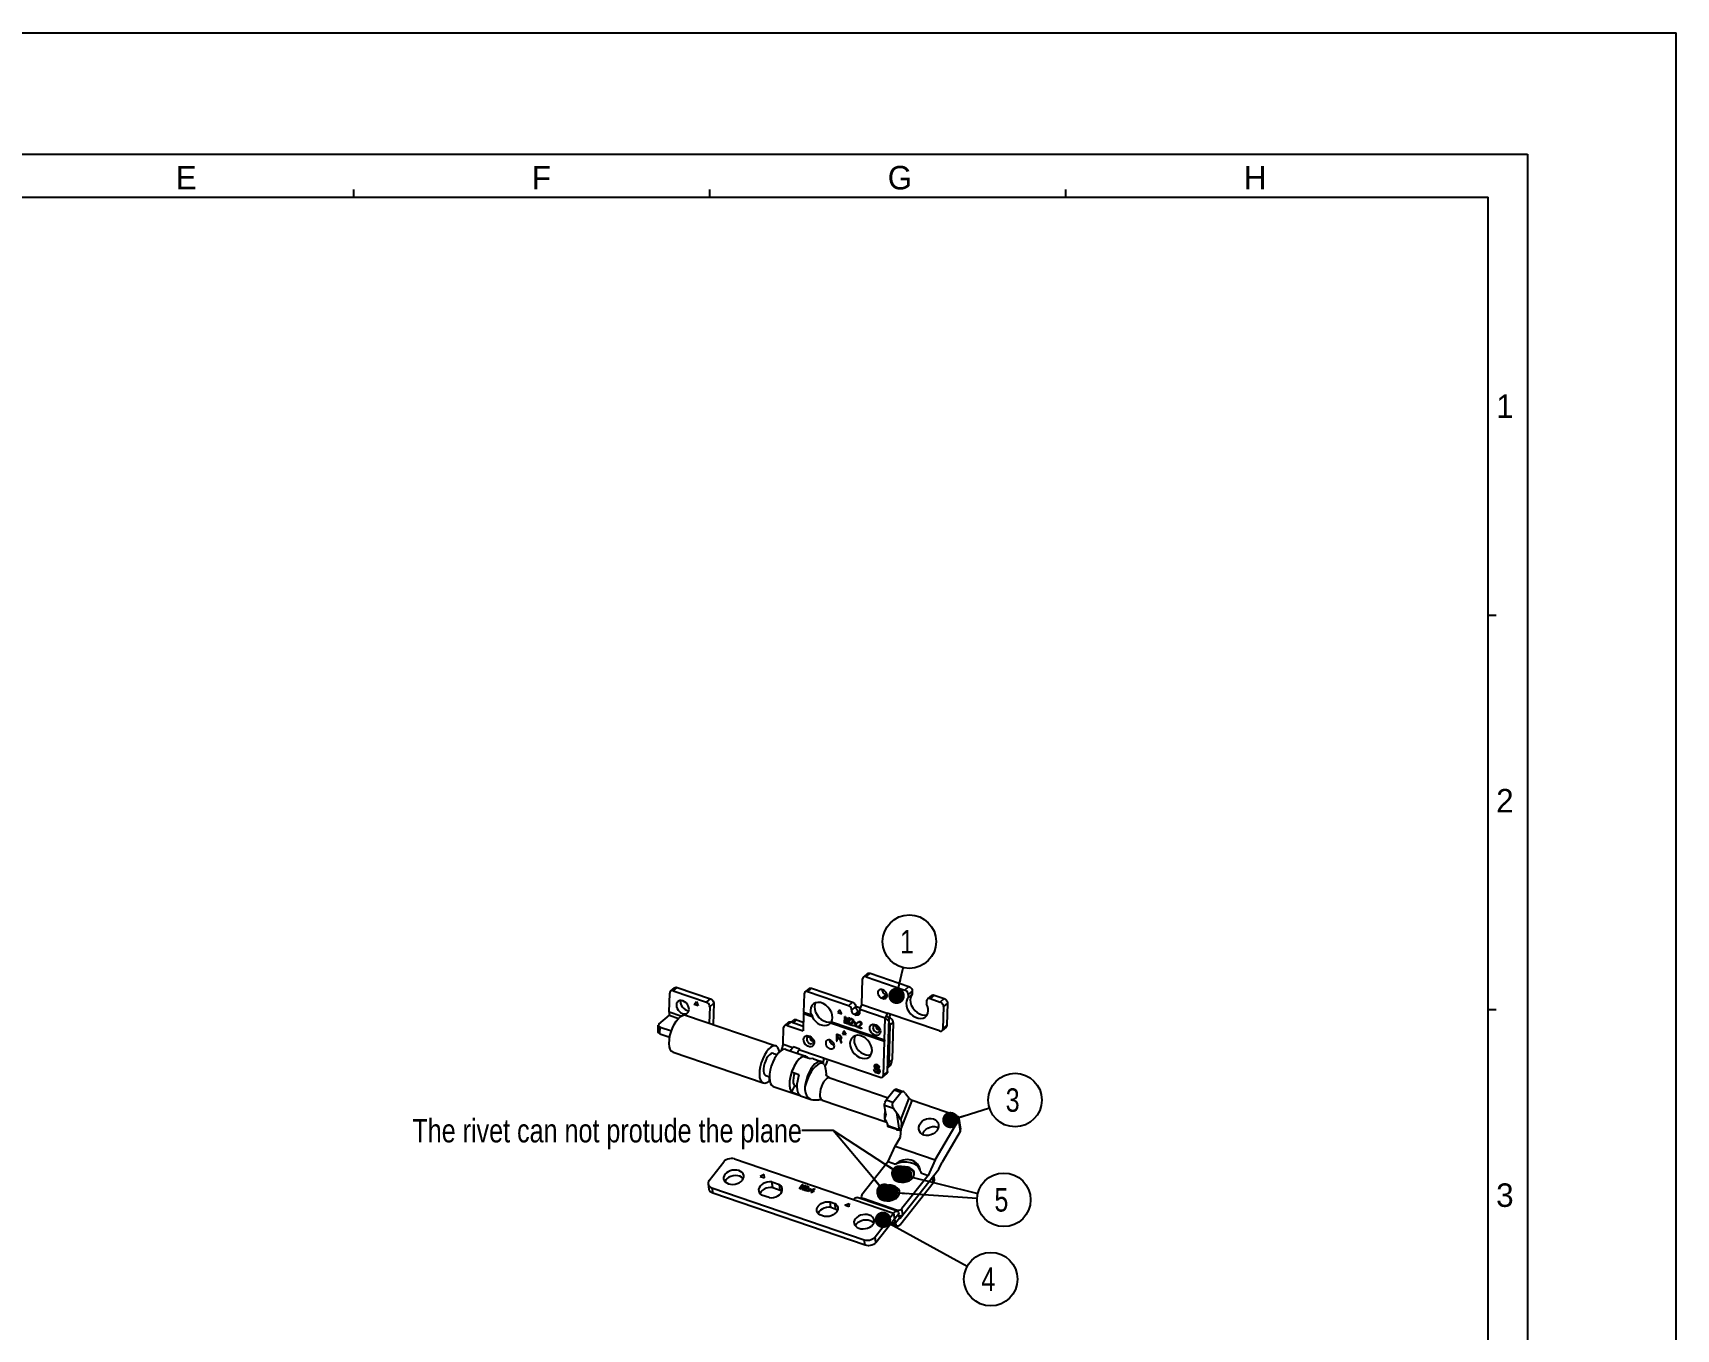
# Model space of a CAD drawing. Header units: millimetres. Extents: x 0 to 420, y 0 to 297.
# Drawn here: x 210 to 420, y 131.4 to 297 of the extents above; entities that cross this region are included whole.
import ezdxf

# ---------------------------------------------------------------- set-up
doc = ezdxf.new("R2010")
doc.units = ezdxf.units.MM
doc.header["$LTSCALE"] = 23.1
doc.layers.get('0').update_dxf_attribs({"linetype": 'CONTINUOUS'})
doc.layers.add('ASSEM_MEM', color=7, linetype='CONTINUOUS')
doc.layers.add('DETAIL', color=7, linetype='CONTINUOUS')
doc.styles.get("Standard").update_dxf_attribs({"font": 'txt', "width": 0.8})
doc.styles.add('TEXTSTYLE_2', font='txt')
doc.dimstyles.get("Standard").update_dxf_attribs({"dimtxt": 3, "dimasz": 2.1, "dimexe": 2, "dimexo": 1, "dimtad": 1, "dimzin": 0, "dimdsep": 46, "dimtxsty": 'STANDARD', "dimblk": '_FILLED', "dimblk1": '_FILLED', "dimblk2": '_FILLED', "dimcen": 0.09, "dimazin": 0, "dimtol": 1, "dimtp": 0.01, "dimtm": 0.01, "dimtfac": 1, "dimtofl": 0, "dimtmove": 0, "dimatfit": 3, "dimldrblk": '_FILLED', "dimfxl": 1, "dimtolj": 1, "dimtzin": 0, "dimarcsym": 0})

# ---------------------------------------------------------------- blocks, each defined once
blk = doc.blocks.new('_FILLED')
at = {"color": 0, "linetype": 'BYBLOCK'}
blk.add_solid([(0, 0), (-1, 0.17), (-1, -0.17)], dxfattribs=at)
blk = doc.blocks.new('BALLOON_BL6', base_point=(322.01, 180.89))
at = {"layer": 'DETAIL', "color": 7, "linetype": 'CONTINUOUS'}
blk.add_circle((322.01, 180.89), 3.42, dxfattribs=at)
at = {"layer": 'DETAIL', "color": 7, "linetype": 'CONTINUOUS', "insert": (320.81, 182.39), "char_height": 3, "width": 2.4, "attachment_point": 1, "line_spacing_factor": 0.9}
blk.add_mtext('1', dxfattribs=at)
blk = doc.blocks.new('BALLOON_BL7', base_point=(335.52, 160.65))
at = {"layer": 'DETAIL', "color": 7, "linetype": 'CONTINUOUS'}
blk.add_circle((335.52, 160.65), 3.42, dxfattribs=at)
at = {"layer": 'DETAIL', "color": 7, "linetype": 'CONTINUOUS', "insert": (334.32, 162.15), "char_height": 3, "width": 2.4, "attachment_point": 1, "line_spacing_factor": 0.9}
blk.add_mtext('3', dxfattribs=at)
blk = doc.blocks.new('BALLOON_BL8', base_point=(332.41, 137.77))
at = {"layer": 'DETAIL', "color": 7, "linetype": 'CONTINUOUS'}
blk.add_circle((332.41, 137.77), 3.42, dxfattribs=at)
at = {"layer": 'DETAIL', "color": 7, "linetype": 'CONTINUOUS', "insert": (331.21, 139.27), "char_height": 3, "width": 2.4, "attachment_point": 1, "line_spacing_factor": 0.9}
blk.add_mtext('4', dxfattribs=at)
blk = doc.blocks.new('BALLOON_BL9', base_point=(334.08, 147.9))
at = {"layer": 'DETAIL', "color": 7, "linetype": 'CONTINUOUS'}
blk.add_circle((334.08, 147.9), 3.42, dxfattribs=at)
at = {"layer": 'DETAIL', "color": 7, "linetype": 'CONTINUOUS', "insert": (332.88, 149.4), "char_height": 3, "width": 2.4, "attachment_point": 1, "line_spacing_factor": 0.9}
blk.add_mtext('5', dxfattribs=at)

msp = doc.modelspace()

# ---------------------------------------------------------------- linework, layer by layer
at = {"color": 7, "linetype": 'CONTINUOUS'}
for p, q in [((0, 297), (420, 297)), ((420, 0), (420, 297)), ((19, 281.5), (401, 281.5)), ((401, 281.5), (401, 15.5)), ((23.5, 276), (396, 276)), ((251, 276), (251, 277)), ((296.5, 276), (296.5, 277)), ((342, 276), (342, 277)), ((396, 21), (396, 276)), ((396, 222.6), (397, 222.6)), ((396, 172.2), (397, 172.2))]:
    msp.add_line(p, q, dxfattribs=at)
at = {"layer": 'ASSEM_MEM', "color": 7, "linetype": 'CONTINUOUS'}
for p, q in [((316.66, 176.8), (316.14, 176.37)), ((316.99, 176.85), (316.48, 176.41)), ((316.48, 176.41), (321.45, 174.71)), ((316.99, 176.85), (321.96, 175.15)), ((291.3, 171.86), (291.38, 174.32)), ((291.48, 174.56), (292, 175)), ((291.81, 174.6), (292.33, 175.04)), ((291.81, 174.6), (296.09, 173.15)), ((292.33, 175.04), (296.61, 173.58)), ((308.67, 174.44), (309.19, 174.88)), ((309.01, 174.49), (309.52, 174.93)), ((314.22, 172.71), (309.01, 174.49)), ((309.52, 174.93), (314.74, 173.15)), ((315.94, 172.82), (316.04, 176.13)), ((318.49, 174.77), (318.49, 174.76)), ((318.54, 174.76), (318.63, 174.73)), ((321.96, 175.15), (321.45, 174.71)), ((322.38, 174.58), (321.86, 174.14)), ((322.38, 174.58), (322.37, 174.16)), ((292.78, 173.35), (292.76, 173.22)), ((294.52, 172.88), (294.8, 173.23)), ((295.03, 172.7), (294.52, 172.88)), ((294.8, 173.23), (295.03, 172.7)), ((296.09, 173.15), (296.61, 173.58)), ((296.5, 172.57), (296.44, 170.46)), ((296.5, 172.57), (297.02, 173.01)), ((297.02, 173.01), (296.94, 170.29)), ((308.57, 174.21), (308.5, 171.83)), ((314.22, 172.71), (314.74, 173.15)), ((314.63, 172.14), (315.15, 172.58)), ((315.14, 172.64), (315.75, 172.44)), ((315.67, 172.21), (315.66, 171.79)), ((315.67, 172.21), (315.94, 172.82)), ((318.92, 171.11), (315.67, 172.21)), ((319.19, 171.71), (315.94, 172.82)), ((318.51, 173.66), (319.03, 174.09)), ((318.6, 173.63), (318.51, 173.66)), ((318.6, 173.63), (319.11, 174.07)), ((319.11, 174.07), (319.03, 174.09)), ((319.11, 174.07), (319.16, 174.06)), ((321.85, 173.72), (322.37, 174.16)), ((321.86, 174.14), (321.85, 173.72)), ((324.22, 173.34), (324.21, 172.91)), ((324.85, 174.01), (324.33, 173.57)), ((325.18, 174.06), (324.66, 173.62)), ((324.66, 173.62), (325.96, 173.17)), ((325.18, 174.06), (326.48, 173.61)), ((326.48, 173.61), (325.96, 173.17)), ((326.37, 172.6), (326.29, 169.76)), ((326.89, 173.04), (326.37, 172.6)), ((326.89, 173.04), (326.81, 170.2)), ((289.9, 169.35), (289.92, 170.2)), ((289.99, 170.34), (291.34, 171.48)), ((292.81, 171.35), (291.3, 171.86)), ((291.34, 171.48), (291.35, 171.84)), ((291.34, 171.48), (292.5, 171.08)), ((293.42, 171.49), (304.95, 167.56)), ((306.56, 170.59), (306.04, 170.15)), ((306.9, 170.63), (306.38, 170.19)), ((306.38, 170.19), (308.43, 169.49)), ((306.9, 170.63), (308.45, 170.1)), ((306.95, 170.61), (307.23, 170.85)), ((307.06, 170.56), (307.15, 170.54)), ((307.57, 170.89), (307.15, 170.54)), ((307.57, 170.89), (308.46, 170.59)), ((308.49, 171.66), (308.43, 169.49)), ((308.49, 171.66), (308.54, 171.7)), ((309.58, 171.29), (308.49, 171.66)), ((309.49, 171.49), (308.5, 171.83)), ((308.54, 171.7), (308.55, 171.81)), ((308.54, 171.7), (309.63, 171.33)), ((309.54, 171.53), (309.49, 171.49)), ((309.63, 171.33), (309.58, 171.29)), ((310.22, 171.52), (310.46, 171.21)), ((311.76, 170.61), (312.06, 170.66)), ((311.85, 170.39), (311.94, 170.48)), ((311.99, 170.53), (311.94, 170.48)), ((318.83, 168.13), (311.94, 170.48)), ((311.99, 170.53), (318.88, 168.18)), ((318.84, 168.3), (312.04, 170.62)), ((313.14, 172.18), (312.87, 171.83)), ((312.87, 171.83), (313.38, 171.65)), ((313.38, 171.65), (313.14, 172.18)), ((313.74, 170.49), (313.77, 171.34)), ((313.81, 170.47), (313.74, 170.49)), ((313.77, 171.34), (313.87, 171.31)), ((313.83, 171.14), (313.81, 170.47)), ((313.98, 170.41), (313.83, 171.14)), ((313.87, 171.31), (314.03, 170.49)), ((314.08, 170.38), (313.98, 170.41)), ((314.03, 170.49), (314.23, 171.19)), ((314.26, 170.99), (314.08, 170.38)), ((314.23, 171.19), (314.34, 171.15)), ((314.24, 170.32), (314.26, 170.99)), ((314.32, 170.3), (314.24, 170.32)), ((314.34, 171.15), (314.32, 170.3)), ((314.41, 170.27), (314.42, 170.36)), ((314.84, 170.12), (314.41, 170.27)), ((314.42, 170.36), (314.76, 170.69)), ((314.44, 170.91), (314.46, 170.98)), ((314.5, 170.89), (314.44, 170.91)), ((314.46, 170.98), (314.51, 171.04)), ((314.53, 170.94), (314.5, 170.89)), ((314.51, 171.04), (314.56, 171.06)), ((314.82, 170.62), (314.51, 170.32)), ((314.51, 170.32), (314.85, 170.21)), ((314.57, 170.96), (314.53, 170.94)), ((314.56, 171.06), (314.64, 171.05)), ((314.63, 170.96), (314.57, 170.96)), ((314.67, 170.94), (314.63, 170.96)), ((314.64, 171.05), (314.69, 171.03)), ((314.73, 170.9), (314.67, 170.94)), ((314.69, 171.03), (314.76, 170.99)), ((314.77, 170.86), (314.73, 170.9)), ((314.76, 170.99), (314.81, 170.93)), ((314.76, 170.69), (314.79, 170.76)), ((314.79, 170.79), (314.77, 170.86)), ((314.79, 170.76), (314.79, 170.79)), ((314.81, 170.93), (314.85, 170.85)), ((314.85, 170.66), (314.82, 170.62)), ((314.85, 170.21), (314.84, 170.12)), ((314.85, 170.85), (314.86, 170.77)), ((314.86, 170.73), (314.85, 170.66)), ((314.86, 170.77), (314.86, 170.73)), ((314.94, 170.09), (315.12, 170.32)), ((314.96, 170.66), (315.03, 170.64)), ((315.12, 170.32), (314.96, 170.66)), ((315.15, 170.25), (315.01, 170.06)), ((315.03, 170.64), (315.15, 170.36)), ((315.05, 171.57), (315.57, 172.01)), ((315.05, 171.57), (315.22, 171.51)), ((315.15, 170.36), (315.29, 170.55)), ((315.28, 169.97), (315.15, 170.25)), ((315.37, 170.53), (315.19, 170.29)), ((315.19, 170.29), (315.35, 169.95)), ((315.22, 171.51), (315.66, 171.88)), ((315.29, 170.55), (315.37, 170.53)), ((315.45, 170), (315.8, 170.34)), ((315.48, 170.56), (315.49, 170.63)), ((315.54, 170.54), (315.48, 170.56)), ((315.49, 170.63), (315.54, 170.68)), ((315.54, 170.68), (315.59, 170.7)), ((315.56, 170.59), (315.54, 170.54)), ((315.85, 170.27), (315.54, 169.97)), ((315.6, 170.61), (315.56, 170.59)), ((315.57, 172.01), (315.66, 171.97)), ((315.59, 170.7), (315.67, 170.69)), ((315.66, 170.61), (315.6, 170.61)), ((315.71, 170.59), (315.66, 170.61)), ((315.67, 170.69), (315.72, 170.68)), ((315.77, 170.55), (315.71, 170.59)), ((315.72, 170.68), (315.79, 170.63)), ((315.8, 170.5), (315.77, 170.55)), ((315.79, 170.63), (315.84, 170.58)), ((315.82, 170.44), (315.8, 170.5)), ((315.8, 170.34), (315.82, 170.41)), ((315.82, 170.41), (315.82, 170.44)), ((315.84, 170.58), (315.89, 170.49)), ((315.88, 170.31), (315.85, 170.27)), ((315.89, 170.38), (315.88, 170.31)), ((315.89, 170.49), (315.9, 170.42)), ((315.9, 170.42), (315.89, 170.38)), ((318.84, 168.3), (318.92, 171.11)), ((319.19, 171.71), (318.92, 171.11)), ((318.92, 171.11), (319.41, 170.7)), ((319.06, 171.42), (319.42, 171.12)), ((325.85, 169.48), (319.19, 171.75)), ((319.19, 171.75), (319.19, 171.71)), ((319.23, 164.28), (319.42, 171.16)), ((319.53, 170.23), (319.39, 165.47)), ((319.41, 170.57), (319.44, 170.52)), ((319.42, 171.16), (319.62, 171.6)), ((319.42, 171.06), (319.53, 171.15)), ((319.44, 171.18), (319.53, 171.15)), ((319.53, 170.23), (319.94, 170.58)), ((319.94, 170.58), (319.81, 165.82)), ((326.81, 170.2), (326.29, 169.76)), ((290.14, 169.12), (290.16, 169.97)), ((290.14, 169.12), (291.39, 168.69)), ((290.16, 169.97), (291.6, 169.48)), ((305.88, 167.79), (305.94, 169.91)), ((312.71, 169.05), (312.69, 168.2)), ((312.69, 168.2), (312.8, 168.17)), ((313.14, 168.91), (312.71, 169.05)), ((312.8, 168.17), (312.81, 168.55)), ((312.82, 168.93), (312.81, 168.65)), ((312.81, 168.65), (313.15, 168.54)), ((312.81, 168.55), (313.11, 168.44)), ((313.16, 168.81), (312.82, 168.93)), ((313.11, 168.44), (313.24, 168.02)), ((313.23, 168.86), (313.14, 168.91)), ((313.15, 168.54), (313.2, 168.54)), ((313.21, 168.77), (313.16, 168.81)), ((313.2, 168.54), (313.24, 168.56)), ((313.24, 168.73), (313.21, 168.77)), ((313.22, 168.44), (313.29, 168.45)), ((313.37, 167.97), (313.22, 168.44)), ((313.3, 168.78), (313.23, 168.86)), ((313.26, 168.67), (313.24, 168.73)), ((313.24, 168.56), (313.26, 168.61)), ((313.24, 168.02), (313.37, 167.97)), ((313.26, 168.61), (313.26, 168.67)), ((313.29, 168.45), (313.35, 168.51)), ((313.35, 168.69), (313.3, 168.78)), ((313.37, 168.63), (313.35, 168.69)), ((313.35, 168.51), (313.37, 168.56)), ((313.37, 168.56), (313.37, 168.63)), ((313.62, 169.5), (313.45, 169.07)), ((313.45, 169.07), (313.95, 169.01)), ((313.95, 169.01), (313.62, 169.5)), ((315.01, 170.06), (314.94, 170.09)), ((315.35, 169.95), (315.28, 169.97)), ((315.44, 169.91), (315.45, 170)), ((315.88, 169.77), (315.44, 169.91)), ((315.54, 169.97), (315.88, 169.86)), ((315.88, 169.86), (315.88, 169.77)), ((318.71, 163.84), (318.83, 168.13)), ((318.83, 168.13), (318.88, 168.18)), ((318.84, 168.3), (318.89, 168.35)), ((318.88, 168.18), (318.89, 168.35)), ((326.71, 169.96), (326.19, 169.52)), ((291.81, 166.76), (303.34, 162.83)), ((304.63, 166.61), (305.1, 166.45)), ((305.88, 167.79), (307.1, 167.37)), ((306.23, 167.12), (308.8, 166.25)), ((308.02, 167.14), (307.16, 167.44)), ((307.95, 165.92), (307.6, 165.5)), ((308.31, 166.18), (307.95, 165.92)), ((308.01, 167.06), (318.27, 163.56)), ((308.64, 166.27), (308.31, 166.18)), ((309.33, 165.9), (308.39, 166.22)), ((308.8, 166.25), (308.64, 166.27)), ((309.74, 165.93), (310.76, 165.58)), ((307.9, 163.88), (306.96, 164.2)), ((307.28, 164.96), (307.01, 164.35)), ((307.6, 165.5), (307.28, 164.96)), ((311.39, 163.82), (311.38, 163.93)), ((318.6, 163.61), (319.12, 164.05)), ((318.71, 163.84), (319.23, 164.28)), ((319.39, 164.88), (319.24, 164.75)), ((319.39, 165.47), (319.81, 165.82)), ((303.66, 163.77), (304.13, 163.61)), ((304.1, 163.62), (304.09, 163.07)), ((304.09, 163.07), (304.16, 163.14)), ((304.62, 162.39), (308.04, 161.22)), ((307.33, 162.47), (306.96, 161.68)), ((307.23, 162.64), (307.33, 162.47)), ((307.29, 162.54), (307.64, 162.42)), ((307.33, 162.47), (307.63, 162.37)), ((311.83, 163.49), (319.3, 160.94)), ((320.07, 161.92), (319.05, 160.63)), ((320.92, 161.63), (320.07, 161.92)), ((321.24, 161.71), (320.29, 162.04)), ((306.96, 161.68), (307.81, 161.38)), ((307.84, 161.45), (307.81, 161.38)), ((308.07, 161.22), (308.04, 161.22)), ((308.12, 161.2), (309.46, 160.74)), ((310.86, 160.65), (319.12, 157.83)), ((319.99, 159.57), (318.85, 159.96)), ((319.02, 158.89), (318.85, 159.96)), ((319.91, 160.34), (319.05, 160.63)), ((319.91, 160.34), (320.92, 161.63)), ((320.9, 158.13), (321.97, 160.89)), ((320.98, 156.98), (322.37, 160.59)), ((321.51, 161.5), (321.97, 160.89)), ((328.08, 158.65), (322.37, 160.59)), ((319.15, 157.76), (319.09, 157.9)), ((319.99, 159.57), (320.42, 159)), ((320.76, 156.8), (320.42, 159)), ((321.02, 157.74), (321.03, 157.52)), ((325.32, 153.03), (328.27, 158.09)), ((328.27, 158.09), (328.5, 156.63)), ((328.34, 158.31), (328.56, 156.91)), ((319.26, 157.34), (319.24, 157.48)), ((320.7, 156.85), (319.26, 157.34)), ((320.39, 156.89), (319.32, 157.25)), ((320.19, 154.77), (320.87, 155.93)), ((320.7, 156.85), (320.62, 156.85)), ((320.74, 156.81), (320.62, 156.85)), ((320.74, 156.81), (320.76, 156.8)), ((320.87, 155.93), (320.98, 156.98)), ((325.55, 157.2), (325.71, 157.12)), ((328.5, 156.63), (326.22, 152.72)), ((319.29, 152.78), (320.19, 154.77)), ((320.19, 154.77), (325.32, 153.03)), ((296.43, 150.39), (298.3, 152.77)), ((299.67, 153.12), (320, 146.19)), ((319.29, 152.78), (315.94, 148.53)), ((319.29, 152.78), (320.23, 152.46)), ((320.07, 151.4), (319.93, 151.15)), ((320.83, 145.55), (325.76, 151.8)), ((322.23, 151.29), (322.25, 151.14)), ((322.63, 151.28), (322.61, 151.34)), ((323.46, 151.53), (323.48, 151.35)), ((323.48, 151.35), (324.42, 151.03)), ((325.32, 153.03), (324.42, 151.03)), ((325.76, 151.8), (326.22, 152.72)), ((296.29, 149.94), (296.4, 149.23)), ((296.77, 149.45), (316.25, 142.81)), ((296.77, 149.45), (296.88, 148.74)), ((303.44, 151.15), (302.95, 150.87)), ((302.95, 150.87), (303.49, 150.73)), ((303.49, 150.73), (303.44, 151.15)), ((304.44, 150.19), (305.4, 149.86)), ((304.55, 149.48), (304.44, 150.19)), ((304.55, 149.48), (305.51, 149.15)), ((305.51, 149.15), (305.4, 149.86)), ((307.92, 149.36), (308.33, 149.87)), ((307.98, 149.34), (307.92, 149.36)), ((308.3, 149.74), (307.98, 149.34)), ((308.11, 149.29), (308.3, 149.74)), ((308.19, 149.27), (308.11, 149.29)), ((308.42, 149.84), (308.19, 149.34)), ((308.19, 149.34), (308.7, 149.75)), ((308.64, 149.63), (308.19, 149.27)), ((308.32, 149.22), (308.64, 149.63)), ((308.38, 149.2), (308.32, 149.22)), ((308.33, 149.87), (308.42, 149.84)), ((308.78, 149.72), (308.38, 149.2)), ((308.45, 149.18), (308.49, 149.23)), ((308.79, 149.06), (308.45, 149.18)), ((308.49, 149.23), (308.97, 149.42)), ((308.99, 149.37), (308.57, 149.21)), ((308.57, 149.21), (308.83, 149.12)), ((308.7, 149.75), (308.78, 149.72)), ((308.77, 149.57), (308.81, 149.61)), ((308.82, 149.55), (308.77, 149.57)), ((308.83, 149.12), (308.79, 149.06)), ((308.81, 149.61), (308.89, 149.64)), ((308.86, 149.58), (308.82, 149.55)), ((308.91, 149.59), (308.86, 149.58)), ((308.86, 149.04), (309.13, 149.17)), ((308.89, 149.64), (308.94, 149.65)), ((308.96, 149.59), (308.91, 149.59)), ((309.14, 149.13), (308.92, 149.02)), ((308.94, 149.65), (309.02, 149.64)), ((309, 149.57), (308.96, 149.59)), ((308.97, 149.42), (309.03, 149.46)), ((309.04, 149.4), (308.99, 149.37)), ((309.04, 149.55), (309, 149.57)), ((309.02, 149.64), (309.05, 149.63)), ((309.03, 149.46), (309.04, 149.48)), ((309.05, 149.52), (309.04, 149.55)), ((309.04, 149.48), (309.05, 149.52)), ((309.08, 149.44), (309.04, 149.4)), ((309.05, 149.63), (309.1, 149.6)), ((309.1, 149.46), (309.08, 149.44)), ((309.1, 149.6), (309.12, 149.56)), ((309.12, 149.5), (309.1, 149.46)), ((309.12, 149.56), (309.12, 149.5)), ((309.13, 149.17), (309.14, 149.39)), ((309.13, 148.95), (309.14, 149.13)), ((309.14, 149.39), (309.2, 149.37)), ((309.19, 149.15), (309.18, 148.93)), ((309.2, 149.37), (309.19, 149.19)), ((309.19, 149.19), (309.4, 149.3)), ((309.46, 149.28), (309.19, 149.15)), ((309.38, 149.06), (309.43, 149.12)), ((309.4, 149.3), (309.46, 149.28)), ((309.43, 149.12), (309.89, 149.34)), ((309.5, 149.1), (309.82, 149.25)), ((309.82, 149.25), (309.66, 149.05)), ((309.95, 149.32), (309.71, 149.03)), ((309.89, 149.34), (309.95, 149.32)), ((319.93, 151.15), (319.87, 150.89)), ((319.87, 150.89), (319.88, 150.84)), ((320.26, 150.98), (320.28, 150.84)), ((320.94, 144.84), (325.05, 150.06)), ((324.42, 151.03), (321.07, 146.78)), ((324.94, 150.77), (325.05, 150.06)), ((325.11, 150.98), (325.19, 150.51)), ((316.36, 142.1), (296.88, 148.74)), ((304.08, 148.18), (303.12, 148.51)), ((308.92, 149.02), (308.86, 149.04)), ((309.18, 148.93), (309.13, 148.95)), ((309.6, 148.98), (309.38, 149.06)), ((309.48, 148.83), (309.6, 148.98)), ((309.54, 148.81), (309.48, 148.83)), ((309.66, 149.05), (309.5, 149.1)), ((309.66, 148.96), (309.54, 148.81)), ((309.75, 148.93), (309.66, 148.96)), ((309.71, 149.03), (309.81, 148.99)), ((309.81, 148.99), (309.75, 148.93)), ((311.87, 147.65), (312.49, 147.44)), ((311.98, 146.95), (311.87, 147.65)), ((312.6, 146.73), (312.49, 147.44)), ((313.77, 147.22), (314.32, 147.44)), ((314.26, 147.01), (313.77, 147.22)), ((314.32, 147.44), (314.26, 147.01)), ((320.48, 146.45), (315.35, 148.2)), ((315.87, 148.3), (315.92, 148.01)), ((320.38, 146.6), (316.11, 148.06)), ((316.11, 148.06), (316.13, 147.93)), ((318.05, 148.77), (318, 148.51)), ((318, 148.51), (318, 148.45)), ((318.19, 149.01), (318.05, 148.77)), ((318.38, 148.59), (318.4, 148.45)), ((320.35, 148.9), (320.38, 148.76)), ((320.75, 148.9), (320.74, 148.96)), ((311.17, 145.77), (310.55, 145.98)), ((311.98, 146.95), (312.6, 146.73)), ((317.62, 143.16), (320, 146.19)), ((317.73, 142.45), (320.11, 145.48)), ((319.79, 145.07), (320.26, 144.91)), ((320, 146.19), (320.11, 145.48)), ((320.17, 145.48), (320.12, 145.49)), ((320.68, 146.12), (320.17, 145.48)), ((320.26, 144.91), (320.17, 145.48)), ((320.77, 145.55), (320.26, 144.91)), ((320.4, 146.48), (320.38, 146.6)), ((320.77, 145.55), (320.68, 146.12)), ((320.77, 145.57), (320.83, 145.55)), ((320.79, 145.52), (320.79, 145.52)), ((321.19, 146), (321.07, 146.78)), ((316.36, 142.1), (316.25, 142.81)), ((317.73, 142.45), (317.62, 143.16)), ((319.63, 144.86), (320.47, 144.58))]:
    msp.add_line(p, q, dxfattribs=at)
at = {"layer": 'ASSEM_MEM', "color": 1, "linetype": 'CONTINUOUS'}
for p, q in [((317.57, 164.51), (317.43, 164.56)), ((317.43, 164.56), (317.45, 164.47)), ((317.45, 164.47), (317.52, 164.33)), ((317.52, 165.04), (317.51, 164.95)), ((317.51, 164.95), (317.54, 164.85)), ((317.54, 165.11), (317.52, 165.04)), ((317.52, 164.33), (317.63, 164.23)), ((317.64, 165.17), (317.54, 165.11)), ((317.54, 164.85), (317.63, 164.74)), ((317.59, 164.44), (317.57, 164.51)), ((317.66, 164.35), (317.59, 164.44)), ((317.63, 164.74), (317.72, 164.66)), ((317.63, 164.23), (317.75, 164.17)), ((317.73, 165.18), (317.64, 165.17)), ((317.65, 164.92), (317.66, 164.97)), ((317.68, 164.85), (317.65, 164.92)), ((317.66, 164.97), (317.68, 165.02)), ((317.75, 164.3), (317.66, 164.35)), ((317.68, 165.02), (317.75, 165.04)), ((317.74, 164.78), (317.68, 164.85)), ((317.72, 164.66), (317.81, 164.61)), ((317.82, 165.17), (317.73, 165.18)), ((317.81, 164.74), (317.74, 164.78)), ((317.75, 165.04), (317.82, 165.04)), ((317.94, 164.24), (317.75, 164.3)), ((317.75, 164.17), (317.93, 164.11)), ((317.95, 164.69), (317.81, 164.74)), ((317.81, 164.61), (317.95, 164.56)), ((317.94, 165.13), (317.82, 165.17)), ((317.82, 165.04), (317.96, 164.99)), ((317.93, 164.11), (318.05, 164.09)), ((318.05, 165.07), (317.94, 165.13)), ((318.03, 164.23), (317.94, 164.24)), ((318.07, 164.63), (317.95, 164.69)), ((317.95, 164.56), (318.04, 164.51)), ((317.96, 164.99), (318.03, 164.95)), ((318.03, 164.95), (318.07, 164.89)), ((318.1, 164.25), (318.03, 164.23)), ((318.04, 164.51), (318.11, 164.44)), ((318.15, 164.98), (318.05, 165.07)), ((318.05, 164.09), (318.14, 164.1)), ((318.07, 164.89), (318.09, 164.84)), ((318.16, 164.56), (318.07, 164.63)), ((318.09, 164.84), (318.23, 164.79)), ((318.15, 164.29), (318.1, 164.25)), ((318.11, 164.44), (318.15, 164.36)), ((318.14, 164.1), (318.24, 164.15)), ((318.21, 164.86), (318.15, 164.98)), ((318.15, 164.36), (318.15, 164.29)), ((318.25, 164.44), (318.16, 164.56)), ((318.23, 164.79), (318.21, 164.86)), ((318.24, 164.15), (318.29, 164.23)), ((318.29, 164.33), (318.25, 164.44)), ((318.29, 164.23), (318.29, 164.33))]:
    msp.add_line(p, q, dxfattribs=at)
at = {"layer": 'ASSEM_MEM', "color": 7, "linetype": 'CONTINUOUS'}
for points in [[(316.48, 176.41), (316.34, 176.43), (316.22, 176.41), (316.14, 176.37)], [(316.66, 176.8), (316.74, 176.85), (316.86, 176.87), (316.99, 176.85)], [(291.48, 174.56), (291.46, 174.54), (291.4, 174.45), (291.38, 174.32)], [(291.81, 174.6), (291.68, 174.63), (291.56, 174.61), (291.48, 174.56)], [(292, 175), (292.08, 175.05), (292.2, 175.07), (292.33, 175.04)], [(308.67, 174.44), (308.65, 174.43), (308.59, 174.33), (308.57, 174.21)], [(309.01, 174.49), (308.87, 174.51), (308.75, 174.49), (308.67, 174.44)], [(309.19, 174.88), (309.27, 174.93), (309.39, 174.95), (309.52, 174.93)], [(316.14, 176.37), (316.12, 176.35), (316.06, 176.25), (316.04, 176.13)], [(318.11, 174.7), (318.03, 174.61), (317.98, 174.47), (317.97, 174.32), (318.01, 174.15), (318.1, 173.99), (318.21, 173.85), (318.35, 173.73), (318.51, 173.66)], [(318.54, 174.76), (318.38, 174.79), (318.24, 174.77), (318.12, 174.71), (318.11, 174.7)], [(318.49, 174.76), (318.53, 174.59), (318.61, 174.43), (318.73, 174.28), (318.87, 174.17), (319.03, 174.09)], [(319.03, 173.68), (319.11, 173.78), (319.16, 173.91), (319.16, 174.07), (319.12, 174.24), (319.04, 174.4), (318.93, 174.54), (318.78, 174.66), (318.63, 174.73)], [(321.86, 174.14), (321.84, 174.28), (321.79, 174.42), (321.69, 174.55), (321.58, 174.65), (321.45, 174.71)], [(321.96, 175.15), (322.1, 175.09), (322.21, 174.99), (322.31, 174.86), (322.36, 174.72), (322.38, 174.58)], [(292.43, 173.23), (292.36, 173.15), (292.27, 172.98), (292.24, 172.79)], [(292.24, 172.79), (292.26, 172.57), (292.33, 172.34), (292.46, 172.13), (292.62, 171.95), (292.82, 171.8), (293.03, 171.7), (293.24, 171.66), (293.43, 171.67), (293.61, 171.74), (293.66, 171.78)], [(293.86, 172.23), (293.84, 172.45), (293.76, 172.67), (293.64, 172.88), (293.47, 173.07), (293.28, 173.22), (293.07, 173.32), (292.86, 173.36), (292.66, 173.35), (292.49, 173.27), (292.43, 173.23)], [(292.76, 173.22), (292.78, 173.01), (292.85, 172.78), (292.98, 172.57), (293.14, 172.39), (293.34, 172.24), (293.54, 172.14), (293.76, 172.1), (293.84, 172.1)], [(293.66, 171.78), (293.74, 171.87), (293.83, 172.03), (293.86, 172.23)], [(296.5, 172.57), (296.48, 172.71), (296.43, 172.85), (296.34, 172.98), (296.22, 173.08), (296.09, 173.15)], [(296.61, 173.58), (296.74, 173.52), (296.85, 173.42), (296.95, 173.29), (297, 173.15), (297.02, 173.01)], [(309.71, 172.91), (309.55, 172.73), (309.42, 172.45), (309.37, 172.13)], [(312.19, 171.17), (312.16, 171.52), (312.05, 171.88), (311.86, 172.22), (311.61, 172.53), (311.32, 172.79), (310.99, 172.98), (310.65, 173.1), (310.32, 173.13), (310.01, 173.08), (309.75, 172.94), (309.71, 172.91)], [(310.03, 173.08), (309.94, 172.89), (309.89, 172.57)], [(309.89, 172.57), (309.92, 172.22), (310.03, 171.86), (310.22, 171.52)], [(314.62, 172.28), (314.56, 172.42), (314.47, 172.54), (314.35, 172.64), (314.22, 172.71)], [(315.05, 171.57), (314.92, 171.63), (314.8, 171.73), (314.71, 171.86), (314.65, 172), (314.62, 172.28)], [(314.74, 173.15), (314.87, 173.08), (314.99, 172.98), (315.08, 172.86), (315.13, 172.72), (315.17, 172.44)], [(315.17, 172.44), (315.23, 172.3), (315.32, 172.17), (315.44, 172.07), (315.57, 172.01)], [(318.6, 173.63), (318.75, 173.6), (318.9, 173.61), (319.02, 173.67), (319.03, 173.68)], [(321.85, 173.72), (321.72, 173.52), (321.63, 173.29), (321.6, 173.03)], [(321.6, 173.03), (321.63, 172.68), (321.74, 172.32), (321.93, 171.98), (322.17, 171.67), (322.47, 171.41), (322.8, 171.22), (323.14, 171.1), (323.47, 171.07), (323.78, 171.12), (324.04, 171.26), (324.07, 171.29)], [(322.37, 174.16), (322.24, 173.96), (322.15, 173.73), (322.12, 173.47)], [(322.12, 173.47), (322.15, 173.12), (322.26, 172.76), (322.44, 172.42), (322.69, 172.11), (322.99, 171.85), (323.32, 171.66), (323.66, 171.54), (323.99, 171.51), (324.28, 171.56)], [(324.42, 172.07), (324.4, 172.35), (324.33, 172.63), (324.21, 172.91)], [(324.33, 173.57), (324.31, 173.56), (324.25, 173.46), (324.22, 173.34)], [(324.66, 173.62), (324.53, 173.64), (324.41, 173.62), (324.33, 173.57)], [(324.85, 174.01), (324.93, 174.06), (325.05, 174.08), (325.18, 174.06)], [(326.37, 172.6), (326.36, 172.74), (326.3, 172.88), (326.21, 173.01), (326.09, 173.11), (325.96, 173.17)], [(326.48, 173.61), (326.61, 173.55), (326.73, 173.45), (326.82, 173.32), (326.88, 173.18), (326.89, 173.04)], [(289.99, 170.34), (289.94, 170.26), (289.92, 170.2)], [(289.92, 170.2), (289.92, 170.18), (289.96, 170.1), (290.04, 170.03), (290.16, 169.97)], [(291.81, 166.76), (291.59, 166.91), (291.44, 167.14), (291.35, 167.47), (291.31, 167.88), (291.34, 168.34), (291.42, 168.84), (291.55, 169.35), (291.74, 169.85), (291.96, 170.32), (292.22, 170.73), (292.49, 171.07), (292.77, 171.32), (293.04, 171.47), (293.29, 171.52), (293.42, 171.49)], [(306.04, 170.15), (306.03, 170.13), (305.96, 170.04), (305.94, 169.91)], [(306.38, 170.19), (306.25, 170.21), (306.13, 170.19), (306.04, 170.15)], [(306.56, 170.59), (306.65, 170.63), (306.77, 170.65), (306.9, 170.63)], [(307.57, 170.89), (307.47, 170.92), (307.38, 170.92), (307.3, 170.89), (307.23, 170.85)], [(309.37, 172.13), (309.39, 171.81), (309.49, 171.49)], [(309.54, 171.53), (309.58, 171.43), (309.63, 171.33)], [(309.58, 171.29), (309.77, 170.98), (310, 170.71), (310.28, 170.48), (310.58, 170.31), (310.89, 170.2), (311.2, 170.17), (311.48, 170.2), (311.73, 170.31), (311.85, 170.39)], [(310.46, 171.21), (310.76, 170.95), (311.09, 170.76), (311.43, 170.64), (311.76, 170.61)], [(311.99, 170.53), (312.04, 170.59), (312.05, 170.61)], [(312.04, 170.62), (312.15, 170.88), (312.19, 171.17)], [(315.55, 171.55), (315.47, 171.5), (315.35, 171.49), (315.22, 171.51)], [(315.66, 171.79), (315.63, 171.66), (315.57, 171.57), (315.55, 171.55)], [(316.94, 169.85), (316.97, 170.03), (317.06, 170.18), (317.19, 170.28), (317.36, 170.33), (317.54, 170.32), (317.74, 170.26), (317.93, 170.14), (318.09, 169.98), (318.21, 169.79), (318.28, 169.58), (318.31, 169.38)], [(317.46, 170.13), (317.44, 170.12), (317.38, 170.02), (317.35, 169.89)], [(317.46, 170.13), (317.51, 170.16), (317.6, 170.17), (317.7, 170.14), (317.82, 170.09), (317.93, 170), (318.03, 169.89), (318.11, 169.76), (318.15, 169.64), (318.16, 169.52)], [(319.44, 170.52), (319.49, 170.43), (319.52, 170.33), (319.53, 170.23)], [(319.94, 170.58), (319.93, 170.68), (319.91, 170.78), (319.86, 170.88), (319.79, 170.97), (319.71, 171.04), (319.62, 171.11), (319.53, 171.15)], [(324.07, 171.29), (324.24, 171.47), (324.37, 171.75), (324.42, 172.07)], [(326.81, 170.2), (326.79, 170.07), (326.72, 169.98), (326.71, 169.96)], [(290.14, 169.12), (290.02, 169.18), (289.94, 169.25), (289.9, 169.33), (289.9, 169.35)], [(308.48, 168.4), (308.52, 168.58), (308.6, 168.73), (308.73, 168.83), (308.9, 168.88), (309.09, 168.87), (309.29, 168.81), (309.47, 168.69), (309.63, 168.53), (309.75, 168.34), (309.83, 168.13), (309.85, 167.93)], [(309.85, 167.93), (309.82, 167.75), (309.73, 167.6), (309.6, 167.5), (309.44, 167.45), (309.25, 167.46), (309.05, 167.53), (308.87, 167.65), (308.71, 167.81), (308.58, 168), (308.51, 168.2), (308.48, 168.4)], [(309, 168.68), (308.99, 168.67), (308.92, 168.57), (308.9, 168.44)], [(308.9, 168.44), (308.91, 168.31), (308.97, 168.17), (309.06, 168.04), (309.18, 167.94), (309.31, 167.87), (309.44, 167.85), (309.57, 167.87), (309.65, 167.92)], [(309, 168.68), (309.06, 168.71), (309.14, 168.72), (309.25, 168.69), (309.36, 168.64), (309.48, 168.55), (309.58, 168.44), (309.65, 168.31), (309.7, 168.19), (309.71, 168.07)], [(309.41, 168.61), (309.36, 168.59), (309.32, 168.55), (309.31, 168.49)], [(309.31, 168.49), (309.32, 168.42), (309.36, 168.35), (309.41, 168.3), (309.48, 168.26), (309.54, 168.25), (309.6, 168.27), (309.64, 168.31), (309.64, 168.33)], [(309.71, 168.07), (309.7, 168.01), (309.68, 167.95), (309.65, 167.92)], [(311.45, 168.25), (311.42, 168.22), (311.35, 168.1), (311.32, 167.95)], [(312.43, 167.57), (312.41, 167.73), (312.35, 167.9), (312.25, 168.05), (312.12, 168.18), (311.97, 168.28), (311.81, 168.33), (311.66, 168.34), (311.52, 168.3), (311.45, 168.25)], [(311.89, 168.13), (311.85, 168.26), (311.84, 168.32)], [(311.85, 168.32), (311.86, 168.22), (311.92, 168.06), (312.02, 167.91), (312.15, 167.77), (312.3, 167.68), (312.42, 167.64)], [(312.14, 167.78), (312.03, 167.88), (311.95, 168), (311.89, 168.13)], [(314.77, 168.7), (314.6, 168.52), (314.48, 168.24), (314.42, 167.92)], [(317.24, 166.96), (317.21, 167.31), (317.1, 167.66), (316.92, 168.01), (316.67, 168.32), (316.37, 168.58), (316.04, 168.77), (315.7, 168.89), (315.37, 168.92), (315.07, 168.87), (314.81, 168.73), (314.77, 168.7)], [(315.08, 168.87), (314.99, 168.68), (314.94, 168.36)], [(314.94, 168.36), (314.97, 168.01), (315.09, 167.65), (315.27, 167.31), (315.52, 167), (315.82, 166.74), (316.14, 166.54), (316.48, 166.43), (316.82, 166.4), (317.1, 166.45)], [(318.31, 169.38), (318.27, 169.2), (318.19, 169.05), (318.06, 168.95), (317.89, 168.9), (317.7, 168.91), (317.51, 168.98), (317.32, 169.1), (317.16, 169.26), (317.04, 169.45), (316.96, 169.65), (316.94, 169.85)], [(317.35, 169.89), (317.37, 169.76), (317.43, 169.62), (317.52, 169.49), (317.63, 169.39), (317.77, 169.32), (317.9, 169.3), (318.02, 169.32), (318.1, 169.37)], [(317.86, 170.06), (317.82, 170.04), (317.78, 170), (317.76, 169.94)], [(317.76, 169.94), (317.77, 169.87), (317.81, 169.8), (317.86, 169.75), (317.93, 169.71), (318, 169.7), (318.05, 169.72), (318.09, 169.76), (318.1, 169.78)], [(318.16, 169.52), (318.15, 169.46), (318.13, 169.4), (318.1, 169.37)], [(325.85, 169.48), (325.99, 169.45), (326.11, 169.47), (326.19, 169.52)], [(326.19, 169.52), (326.2, 169.54), (326.27, 169.63), (326.29, 169.76)], [(304.95, 167.56), (304.82, 167.58), (304.57, 167.54), (304.3, 167.39), (304.02, 167.14), (303.75, 166.8), (303.5, 166.39), (303.27, 165.92), (303.09, 165.42), (302.95, 164.91), (302.87, 164.41), (302.85, 163.95), (302.88, 163.54), (302.98, 163.21), (303.13, 162.97), (303.34, 162.83)], [(304.63, 166.61), (304.48, 166.62), (304.3, 166.56), (304.12, 166.41), (303.94, 166.2), (303.77, 165.94), (303.62, 165.63), (303.5, 165.3), (303.42, 164.96), (303.37, 164.64), (303.37, 164.34), (303.41, 164.1), (303.5, 163.91), (303.61, 163.8), (303.66, 163.77)], [(306.23, 167.12), (306.1, 167.15), (305.85, 167.1), (305.58, 166.95), (305.3, 166.7), (305.03, 166.36), (304.78, 165.95), (304.55, 165.48), (304.37, 164.98), (304.23, 164.47), (304.15, 163.97), (304.13, 163.51), (304.17, 163.1), (304.26, 162.77), (304.41, 162.54), (304.62, 162.39)], [(305.41, 166.8), (305.35, 167.08), (305.22, 167.35), (305.04, 167.52), (304.95, 167.56)], [(305.66, 167), (305.73, 167.13), (305.81, 167.35), (305.86, 167.58), (305.88, 167.79)], [(306.81, 166.93), (306.9, 167.1), (307.03, 167.29), (307.16, 167.44)], [(308.39, 166.22), (308.08, 166.03), (307.76, 165.71), (307.46, 165.28), (307.19, 164.76), (306.96, 164.2)], [(308.02, 167.14), (307.88, 167), (307.75, 166.81), (307.67, 166.63)], [(309.09, 165.98), (308.92, 166.19), (308.8, 166.25)], [(309.74, 165.93), (309.58, 165.95), (309.33, 165.9)], [(310.97, 165.43), (311.02, 165.57), (311.07, 165.8), (311.09, 166.01)], [(311.32, 167.95), (311.34, 167.79), (311.4, 167.62), (311.5, 167.47), (311.63, 167.34), (311.78, 167.24), (311.94, 167.19), (312.09, 167.18), (312.23, 167.22), (312.29, 167.26)], [(312.42, 167.64), (312.38, 167.65), (312.25, 167.7), (312.14, 167.78)], [(312.29, 167.26), (312.33, 167.3), (312.4, 167.42), (312.43, 167.57)], [(314.42, 167.92), (314.46, 167.57), (314.57, 167.21), (314.75, 166.87), (315, 166.56), (315.3, 166.3), (315.62, 166.1), (315.96, 165.99), (316.3, 165.96), (316.6, 166.01), (316.86, 166.15), (316.9, 166.18)], [(316.9, 166.18), (317.06, 166.36), (317.19, 166.64), (317.24, 166.96)], [(307.01, 164.35), (306.82, 163.69), (306.71, 163.06), (306.7, 162.48), (306.78, 162.01), (306.96, 161.68)], [(307.33, 164.07), (307.25, 163.81), (307.19, 163.47), (307.16, 163.15), (307.18, 162.87), (307.23, 162.64)], [(307.9, 163.88), (307.78, 163.48), (307.7, 163.08), (307.65, 162.7), (307.63, 162.34)], [(310.76, 165.58), (310.68, 165.6), (310.45, 165.58), (310.2, 165.47), (309.94, 165.27), (309.68, 164.98), (309.43, 164.62), (309.2, 164.2), (309.01, 163.75), (308.85, 163.27), (308.73, 162.79), (308.67, 162.32)], [(311.05, 165.34), (310.82, 165.37), (310.56, 165.32), (310.29, 165.17), (310.01, 164.94), (309.73, 164.63), (309.47, 164.25), (309.22, 163.81), (309, 163.34), (308.82, 162.84), (308.67, 162.32)], [(311.05, 165.34), (310.89, 165.52), (310.76, 165.58)], [(311.15, 165.14), (311.1, 165.25), (311.05, 165.34)], [(311.15, 165.14), (311.25, 164.81), (311.33, 164.4), (311.38, 163.93)], [(311.53, 165.86), (311.49, 165.67), (311.37, 165.26), (311.22, 164.92)], [(311.37, 163.86), (311.4, 163.8), (311.5, 163.69), (311.68, 163.56), (311.83, 163.49)], [(318.6, 163.61), (318.62, 163.62), (318.68, 163.72), (318.71, 163.84)], [(319.23, 164.28), (319.2, 164.16), (319.14, 164.06), (319.12, 164.05)], [(319.39, 165.47), (319.36, 165.18), (319.27, 164.92), (319.24, 164.88)], [(319.39, 164.88), (319.55, 165.05), (319.69, 165.28), (319.77, 165.53), (319.81, 165.82)], [(303.34, 162.83), (303.55, 162.8), (303.81, 162.88), (304.09, 163.07)], [(307.63, 162.34), (307.66, 161.94), (307.75, 161.61), (307.89, 161.37)], [(308.67, 162.32), (308.66, 162.15), (308.66, 161.99)], [(308.66, 161.99), (308.72, 161.58), (308.85, 161.23), (309.07, 160.97), (309.35, 160.78), (309.46, 160.74)], [(311.83, 163.49), (311.81, 163.5), (311.64, 163.49), (311.46, 163.4), (311.28, 163.24), (311.09, 163), (310.92, 162.72), (310.78, 162.39), (310.67, 162.05), (310.6, 161.71), (310.57, 161.38), (310.59, 161.1)], [(318.27, 163.56), (318.4, 163.54), (318.52, 163.56), (318.6, 163.61)], [(320.07, 161.92), (320.15, 162), (320.23, 162.04), (320.29, 162.04)], [(308.04, 161.22), (307.96, 161.26), (307.81, 161.38)], [(307.89, 161.37), (308.07, 161.22), (308.12, 161.2)], [(309.46, 160.74), (309.68, 160.68), (310, 160.66), (310.35, 160.68), (310.45, 160.69)], [(310.86, 160.65), (310.8, 160.67), (310.53, 160.7), (310.45, 160.69)], [(310.59, 161.1), (310.64, 160.89), (310.73, 160.74), (310.86, 160.65)], [(318.85, 159.96), (318.85, 160.08), (318.87, 160.22), (318.91, 160.37), (318.98, 160.51), (319.05, 160.63)], [(318.87, 158.28), (318.86, 158.53), (318.88, 158.82), (318.94, 159.14), (318.97, 159.24)], [(318.87, 158.28), (318.93, 158.4), (318.98, 158.53), (319.01, 158.65), (319.02, 158.7)], [(319.11, 157.84), (319.01, 157.92), (318.93, 158.07), (318.87, 158.28)], [(319.09, 157.9), (319.08, 157.92), (318.98, 158.09), (318.87, 158.28)], [(319.02, 158.7), (319.03, 158.77), (319.02, 158.89)], [(319.24, 157.48), (319.21, 157.61), (319.15, 157.76)], [(320.9, 158.13), (320.97, 157.95), (321.02, 157.74)], [(323.3, 156.69), (323.23, 156.94), (323.23, 157.2), (323.31, 157.47), (323.46, 157.72), (323.66, 157.94), (323.92, 158.12), (324.2, 158.24), (324.51, 158.31), (324.81, 158.31), (325.09, 158.25)], [(325.68, 157.74), (325.74, 157.49), (325.74, 157.23), (325.66, 156.97), (325.52, 156.72), (325.31, 156.49), (325.06, 156.32), (324.77, 156.19), (324.47, 156.12), (324.16, 156.12), (323.88, 156.18)], [(325.09, 158.25), (325.34, 158.13), (325.54, 157.96), (325.68, 157.74)], [(319.32, 157.25), (319.31, 157.25), (319.28, 157.28), (319.26, 157.34)], [(320.53, 156.86), (320.59, 156.85), (320.66, 156.83), (320.74, 156.81)], [(323.88, 156.18), (323.63, 156.3), (323.43, 156.47), (323.3, 156.69)], [(323.73, 156.25), (323.77, 156.41), (323.92, 156.66), (324.13, 156.88), (324.38, 157.06), (324.67, 157.19), (324.97, 157.26), (325.27, 157.26), (325.55, 157.2)], [(299.67, 153.12), (299.46, 153.17), (299.25, 153.19), (299.02, 153.16), (298.81, 153.11), (298.61, 153.02), (298.44, 152.91), (298.3, 152.77)], [(300.85, 150.99), (300.84, 151.01), (300.77, 151.21), (300.64, 151.38), (300.45, 151.52), (300.22, 151.63), (299.96, 151.69), (299.67, 151.71), (299.38, 151.68), (299.1, 151.61), (298.85, 151.49), (298.63, 151.34), (298.45, 151.17)], [(320.05, 151.54), (319.91, 151.31), (319.85, 151.07), (319.86, 150.91)], [(322.63, 151.35), (322.61, 151.42), (322.51, 151.64), (322.33, 151.83), (322.09, 151.98), (321.81, 152.08), (321.48, 152.12), (321.15, 152.11), (320.82, 152.04), (320.51, 151.91), (320.25, 151.74), (320.05, 151.54)], [(322.61, 151.34), (322.48, 151.57), (322.26, 151.76), (321.98, 151.89), (321.64, 151.97), (321.28, 151.98), (320.92, 151.92), (320.59, 151.79), (320.29, 151.62), (320.07, 151.4)], [(323.45, 151.53), (323.41, 151.69), (323.23, 152.01), (322.96, 152.28), (322.59, 152.5), (322.16, 152.65), (321.69, 152.72), (321.19, 152.71), (320.69, 152.62), (320.23, 152.46)], [(320.26, 150.98), (320.25, 151.03), (320.26, 151.13), (320.28, 151.23), (320.33, 151.33), (320.39, 151.42), (320.47, 151.51), (320.57, 151.59), (320.68, 151.66), (320.8, 151.72), (320.93, 151.77), (321.07, 151.81), (321.21, 151.83), (321.35, 151.84), (321.49, 151.83), (321.62, 151.81), (321.75, 151.78)], [(322.23, 151.29), (322.24, 151.23), (322.23, 151.13), (322.21, 151.03), (322.16, 150.93), (322.1, 150.84), (322.02, 150.75), (321.92, 150.67), (321.81, 150.6), (321.69, 150.54), (321.56, 150.49), (321.42, 150.45), (321.28, 150.43), (321.14, 150.42), (321, 150.43), (320.86, 150.45), (320.74, 150.49)], [(321.75, 151.78), (321.87, 151.73), (321.97, 151.67), (322.06, 151.6), (322.13, 151.52), (322.19, 151.43), (322.22, 151.33), (322.23, 151.29)], [(322.44, 150.72), (322.58, 150.95), (322.63, 151.19), (322.63, 151.35)], [(296.43, 150.39), (296.33, 150.24), (296.29, 150.08), (296.29, 149.94)], [(296.29, 149.94), (296.3, 149.92), (296.35, 149.77), (296.45, 149.64), (296.6, 149.53), (296.77, 149.45)], [(296.88, 148.74), (296.71, 148.82), (296.56, 148.93), (296.46, 149.07), (296.41, 149.21), (296.4, 149.23)], [(298.45, 151.17), (298.33, 150.97), (298.27, 150.77), (298.28, 150.59)], [(298.28, 150.59), (298.28, 150.56), (298.35, 150.37), (298.48, 150.2), (298.67, 150.06), (298.9, 149.95), (299.16, 149.89), (299.45, 149.87), (299.74, 149.9), (300.02, 149.97), (300.28, 150.08), (300.5, 150.23), (300.67, 150.41)], [(298.56, 150.46), (298.44, 150.26), (298.44, 150.26)], [(300.79, 150.61), (300.75, 150.67), (300.56, 150.81), (300.33, 150.92), (300.07, 150.98), (299.78, 151), (299.5, 150.97), (299.21, 150.9), (298.96, 150.79), (298.74, 150.64), (298.56, 150.46)], [(300.67, 150.41), (300.79, 150.61), (300.85, 150.81), (300.85, 150.99)], [(304.44, 150.19), (304.15, 150.2), (303.86, 150.16), (303.58, 150.08), (303.33, 149.97), (303.11, 149.82), (302.94, 149.64), (302.82, 149.44), (302.75, 149.24), (302.76, 149.04)], [(304.55, 149.48), (304.26, 149.49), (303.97, 149.45), (303.7, 149.38), (303.44, 149.26), (303.22, 149.11), (303.05, 148.93), (302.93, 148.73), (302.92, 148.7)], [(304.08, 148.18), (304.37, 148.17), (304.66, 148.21), (304.94, 148.29), (305.19, 148.41), (305.41, 148.56), (305.58, 148.73), (305.7, 148.93), (305.77, 149.14), (305.76, 149.34)], [(305.76, 149.34), (305.7, 149.53), (305.58, 149.71), (305.4, 149.86)], [(305.72, 148.97), (305.69, 149), (305.51, 149.15)], [(318.17, 149.15), (318.03, 148.93), (317.98, 148.69), (317.98, 148.53)], [(320.75, 148.96), (320.73, 149.04), (320.63, 149.26), (320.45, 149.45), (320.21, 149.59), (319.93, 149.69), (319.61, 149.74), (319.27, 149.72), (318.94, 149.65), (318.64, 149.53), (318.37, 149.36), (318.17, 149.15)], [(320.74, 148.96), (320.6, 149.18), (320.38, 149.37), (320.1, 149.51), (319.76, 149.58), (319.4, 149.59), (319.04, 149.53), (318.71, 149.41), (318.42, 149.23), (318.19, 149.01)], [(318.38, 148.59), (318.37, 148.64), (318.38, 148.74), (318.4, 148.84), (318.45, 148.94), (318.51, 149.04), (318.59, 149.13), (318.69, 149.21), (318.8, 149.28), (318.92, 149.34), (319.05, 149.39), (319.19, 149.42), (319.33, 149.45), (319.47, 149.45), (319.61, 149.45), (319.75, 149.43), (319.87, 149.39)], [(319.86, 150.91), (319.88, 150.84), (319.98, 150.62), (320.15, 150.43), (320.39, 150.28)], [(319.87, 149.39), (319.99, 149.34), (320.09, 149.28), (320.18, 149.21), (320.25, 149.13), (320.31, 149.04), (320.34, 148.95), (320.35, 148.9)], [(320.3, 150.84), (320.27, 150.93), (320.26, 150.98)], [(322.12, 150.7), (321.96, 150.54), (321.75, 150.42), (321.51, 150.33), (321.25, 150.29), (321, 150.29), (320.76, 150.35), (320.55, 150.44), (320.4, 150.58), (320.3, 150.74), (320.28, 150.84)], [(320.74, 150.49), (320.62, 150.53), (320.52, 150.6), (320.43, 150.67), (320.35, 150.75), (320.3, 150.84)], [(320.39, 150.28), (320.68, 150.19), (321, 150.14), (321.34, 150.16), (321.67, 150.23), (321.97, 150.35), (322.23, 150.52), (322.44, 150.72)], [(322.25, 151.14), (322.26, 151.06), (322.22, 150.88), (322.12, 150.7)], [(325.19, 150.51), (325.19, 150.37), (325.15, 150.21), (325.05, 150.06)], [(302.76, 149.04), (302.82, 148.84), (302.94, 148.66), (303.12, 148.51)], [(310.19, 146.5), (310.19, 146.7), (310.25, 146.91), (310.37, 147.1), (310.54, 147.28), (310.76, 147.43), (311.02, 147.55), (311.3, 147.63), (311.59, 147.66), (311.87, 147.65)], [(312.49, 147.44), (312.67, 147.29), (312.79, 147.12), (312.86, 146.92)], [(314.87, 147.94), (314.99, 148.06), (315.1, 148.15), (315.21, 148.2), (315.31, 148.21), (315.35, 148.2)], [(315.94, 148.53), (315.88, 148.42), (315.87, 148.3)], [(315.87, 148.3), (315.91, 148.2), (315.99, 148.12), (316.11, 148.06)], [(317.98, 148.53), (318, 148.45), (318.1, 148.24), (318.28, 148.05), (318.52, 147.9)], [(318.42, 148.45), (318.39, 148.55), (318.38, 148.59)], [(320.24, 148.31), (320.08, 148.16), (319.87, 148.03), (319.63, 147.94), (319.37, 147.9), (319.12, 147.91), (318.88, 147.96), (318.68, 148.06), (318.52, 148.19), (318.42, 148.36), (318.4, 148.45)], [(318.86, 148.1), (318.74, 148.15), (318.64, 148.21), (318.55, 148.28), (318.48, 148.36), (318.42, 148.45)], [(318.52, 147.9), (318.8, 147.8), (319.12, 147.76), (319.46, 147.77), (319.79, 147.84), (320.09, 147.97), (320.36, 148.13), (320.56, 148.34)], [(320.35, 148.9), (320.36, 148.85), (320.35, 148.75), (320.33, 148.65), (320.28, 148.55), (320.22, 148.46), (320.14, 148.37), (320.04, 148.29), (319.93, 148.21), (319.81, 148.15), (319.68, 148.1), (319.54, 148.07), (319.4, 148.05), (319.26, 148.04), (319.12, 148.05), (318.98, 148.07), (318.86, 148.1)], [(320.38, 148.76), (320.38, 148.68), (320.34, 148.49), (320.24, 148.31)], [(320.56, 148.34), (320.7, 148.57), (320.75, 148.81), (320.75, 148.96)], [(310.55, 145.98), (310.38, 146.13), (310.25, 146.3), (310.19, 146.5)], [(311.98, 146.95), (311.7, 146.96), (311.41, 146.92), (311.13, 146.84), (310.87, 146.72), (310.65, 146.57), (310.48, 146.4), (310.36, 146.2), (310.35, 146.16)], [(312.86, 146.92), (312.86, 146.72), (312.8, 146.51), (312.68, 146.32), (312.5, 146.14), (312.28, 145.99), (312.03, 145.87), (311.75, 145.79), (311.46, 145.76), (311.17, 145.77)], [(312.81, 146.55), (312.78, 146.59), (312.6, 146.73)], [(315.11, 145.49), (314.99, 145.29), (314.93, 145.08), (314.94, 144.91)], [(314.94, 144.91), (314.94, 144.88), (315.01, 144.69), (315.15, 144.52), (315.33, 144.37), (315.56, 144.27), (315.83, 144.21), (316.11, 144.19), (316.4, 144.22), (316.68, 144.29), (316.94, 144.4), (317.16, 144.55), (317.33, 144.73)], [(317.51, 145.31), (317.5, 145.33), (317.43, 145.53), (317.3, 145.7), (317.11, 145.84), (316.88, 145.94), (316.62, 146.01), (316.33, 146.03), (316.05, 146), (315.77, 145.93), (315.51, 145.81), (315.29, 145.66), (315.11, 145.49)], [(317.45, 144.93), (317.41, 144.99), (317.22, 145.13), (316.99, 145.24), (316.73, 145.3), (316.45, 145.32), (316.16, 145.29), (315.88, 145.22), (315.62, 145.1), (315.4, 144.96), (315.22, 144.78)], [(317.33, 144.73), (317.45, 144.92), (317.51, 145.13), (317.51, 145.31)], [(320, 146.19), (320.13, 146.33), (320.26, 146.42), (320.38, 146.46), (320.48, 146.45)], [(320.16, 145.51), (320.15, 145.51), (320.13, 145.5), (320.11, 145.48)], [(320.17, 145.48), (320.17, 145.5), (320.16, 145.51)], [(320.26, 144.91), (320.3, 144.76), (320.37, 144.64), (320.47, 144.58)], [(320.38, 146.6), (320.53, 146.57), (320.68, 146.58), (320.83, 146.62), (320.97, 146.68), (321.07, 146.78)], [(320.48, 146.45), (320.57, 146.39), (320.64, 146.28), (320.68, 146.12)], [(321.19, 146), (321.09, 145.91), (320.96, 145.84), (320.81, 145.8), (320.73, 145.8)], [(320.77, 145.55), (320.78, 145.53), (320.79, 145.52)], [(320.79, 145.52), (320.81, 145.53), (320.83, 145.55)], [(315.22, 144.78), (315.1, 144.58), (315.1, 144.57)], [(316.25, 142.81), (316.46, 142.76), (316.67, 142.74), (316.9, 142.77), (317.11, 142.82), (317.31, 142.91), (317.48, 143.02), (317.62, 143.16)], [(320.47, 144.58), (320.57, 144.57), (320.69, 144.61), (320.82, 144.7), (320.94, 144.84)], [(317.73, 142.45), (317.59, 142.32), (317.42, 142.2), (317.22, 142.11), (317.01, 142.06), (316.78, 142.04), (316.57, 142.05), (316.36, 142.1)]]:
    msp.add_lwpolyline(points, dxfattribs=at)
for centre, major_axis, ratio, start_param, end_param in [((321.26, 161.18), (-0.234, 0.531), 0.661588, 5.050326, 6.621123), ((320.24, 159.89), (-0.234, 0.531), 0.661588, 0.337937, 1.908734), ((322.3, 160.96), (0.399, -0.332), 0.555245, -1.974473, -0.967218), ((319.91, 158.35), (-0.93, 1.45), 0.456712, -2.007414, -1.414864), ((320.93, 157.41), (0.17, 1.79), 0.051161, -1.811121, -1.506076), ((327.84, 158.23), (0.45, 0.239), 0.81258, -0.918728, 0.652069), ((320.85, 157.04), (0.567, 0.073), 0.316652, -2.569195, -2.210422), ((320.28, 155.98), (0.9, 0.478), 0.81258, 0.418452, 0.652069), ((328.07, 156.78), (0.45, 0.239), 0.81258, -0.918728, -0.273672), ((321.31, 150.71), (1.43, 2.03), 0.80523, -0.693989, 1.240012)]:
    msp.add_ellipse(centre, major_axis=major_axis, ratio=ratio, start_param=start_param, end_param=end_param, dxfattribs=at)

# ---------------------------------------------------------------- block references
at = {"layer": 'DETAIL', "color": 7, "linetype": 'CONTINUOUS'}
for name, p in [('BALLOON_BL6', (322.01, 180.89)), ('BALLOON_BL7', (335.52, 160.65)), ('BALLOON_BL9', (334.08, 147.9)), ('BALLOON_BL8', (332.41, 137.77))]:
    msp.add_blockref(name, p, dxfattribs=at)

# ---------------------------------------------------------------- texts
at = {"color": 7, "linetype": 'CONTINUOUS', "char_height": 3, "width": 3, "attachment_point": 1, "line_spacing_factor": 0.9, "style": 'TEXTSTYLE_2'}
for s, insert in [('E', (228.25, 280)), ('F', (273.75, 280)), ('G', (319.25, 280)), ('H', (364.75, 280)), ('1', (397, 250.8)), ('2', (397, 200.4)), ('3', (397, 150))]:
    msp.add_mtext(s, dxfattribs=dict(at, insert=insert))
at = {"layer": 'DETAIL', "color": 7, "linetype": 'CONTINUOUS', "insert": (308.28, 158.24), "char_height": 3, "width": 84, "attachment_point": 3, "line_spacing_factor": 0.9}
msp.add_mtext('The rivet can not protude the plane', dxfattribs=at)

# ---------------------------------------------------------------- leaders
at = {"layer": 'DETAIL', "color": 7, "linetype": 'CONTINUOUS'}
for points in [[(320.38, 173.97), (321.23, 177.56)], [(327.26, 158.1), (332.25, 159.64)], [(320.72, 151.28), (312.28, 156.74), (308.28, 156.74)], [(318.82, 148.95), (312.28, 156.74), (308.28, 156.74)], [(321.14, 151.09), (330.76, 148.71)], [(319.52, 148.87), (330.67, 148.12)], [(318.64, 145.35), (329.41, 139.42)]]:
    msp.add_leader(points, dimstyle='STANDARD', override={"dimtad": 0, "dimldrblk": 'DOT'}, dxfattribs=at)

doc.saveas('drawing.dxf')
